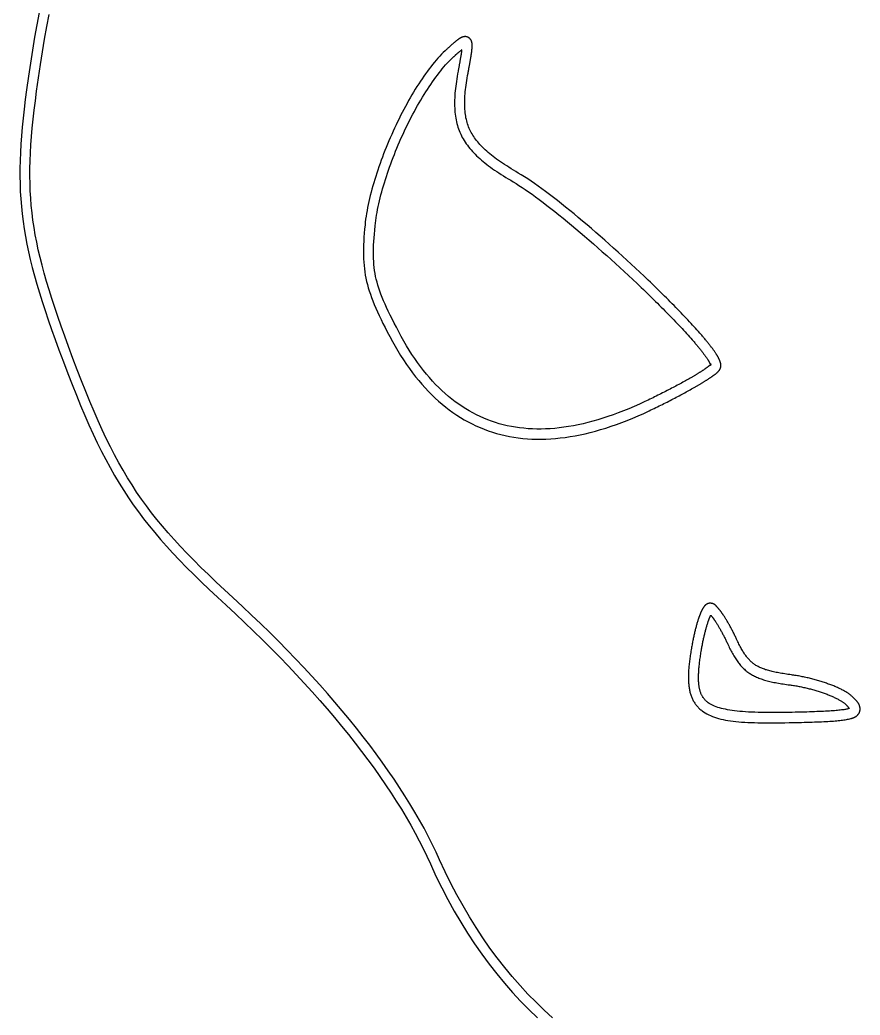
# Model space of a CAD drawing. Extents: x 0 to 745, y 0 to 539.
# Drawn here: x 196.7 to 262.9, y 387.1 to 465.6 of the extents above; entities that cross this region are included whole.
import ezdxf

# ---------------------------------------------------------------- set-up
doc = ezdxf.new("R2010")
doc.units = 0
doc.layers.get('0').update_dxf_attribs({"linetype": 'CONTINUOUS'})

msp = doc.modelspace()

# ---------------------------------------------------------------- linework, layer by layer
at = {"color": 7}
for p, q in [((231.628, 464.237), (231.628, 464.237)), ((231.486, 463.213), (231.486, 463.212)), ((251.083, 419.583), (251.083, 419.583)), ((251.128, 418.634), (251.128, 418.634))]:
    msp.add_line(p, q, dxfattribs=at)
for points in [[(198.181, 466.154), (197.994, 465.186), (197.815, 464.2), (197.644, 463.194), (197.481, 462.171), (197.326, 461.129), (197.18, 460.069)], [(197.973, 459.964), (198.119, 461.016), (198.273, 462.05), (198.435, 463.065), (198.605, 464.061), (198.784, 465.039), (198.97, 465.998)], [(231.233, 464.042), (231.209, 464.025), (231.185, 464.008), (231.16, 463.99), (231.135, 463.971), (231.11, 463.952), (231.085, 463.932), (231.059, 463.912), (231.033, 463.892), (231.007, 463.87), (230.98, 463.849), (230.953, 463.826), (230.926, 463.803), (230.898, 463.78), (230.87, 463.756), (230.841, 463.732), (230.812, 463.707), (230.783, 463.681), (230.753, 463.655), (230.723, 463.628), (230.692, 463.601), (230.661, 463.574), (230.629, 463.545), (230.597, 463.517), (230.564, 463.487), (230.531, 463.457), (230.497, 463.427), (230.463, 463.396), (230.428, 463.365), (230.393, 463.333), (230.357, 463.3), (230.32, 463.267)], [(231.628, 464.237), (231.612, 464.234), (231.597, 464.23), (231.582, 464.226), (231.567, 464.221), (231.553, 464.217), (231.538, 464.212), (231.525, 464.207), (231.511, 464.202), (231.497, 464.197), (231.484, 464.191), (231.471, 464.186), (231.458, 464.18), (231.446, 464.174), (231.433, 464.168), (231.421, 464.162), (231.409, 464.155), (231.397, 464.148), (231.385, 464.142), (231.373, 464.135), (231.361, 464.128), (231.35, 464.121), (231.338, 464.113), (231.326, 464.106), (231.315, 464.098), (231.303, 464.091), (231.291, 464.083), (231.28, 464.075), (231.268, 464.067), (231.256, 464.059), (231.245, 464.05), (231.233, 464.042)], [(231.927, 464.227), (231.916, 464.23), (231.905, 464.233), (231.894, 464.236), (231.884, 464.239), (231.873, 464.241), (231.863, 464.243), (231.852, 464.245), (231.842, 464.247), (231.831, 464.248), (231.821, 464.25), (231.811, 464.251), (231.801, 464.251), (231.791, 464.252), (231.781, 464.252), (231.771, 464.253), (231.761, 464.253), (231.752, 464.253), (231.742, 464.252), (231.733, 464.252), (231.723, 464.252), (231.714, 464.251), (231.705, 464.25), (231.696, 464.249), (231.687, 464.248), (231.678, 464.247), (231.67, 464.245), (231.661, 464.244), (231.653, 464.243), (231.644, 464.241), (231.636, 464.239), (231.628, 464.237)], [(232.195, 464.02), (232.19, 464.029), (232.184, 464.037), (232.178, 464.045), (232.171, 464.053), (232.165, 464.061), (232.158, 464.069), (232.151, 464.077), (232.143, 464.085), (232.136, 464.093), (232.128, 464.101), (232.12, 464.108), (232.112, 464.116), (232.103, 464.123), (232.095, 464.131), (232.086, 464.138), (232.077, 464.145), (232.068, 464.152), (232.059, 464.158), (232.049, 464.165), (232.04, 464.171), (232.03, 464.178), (232.02, 464.184), (232.01, 464.189), (232, 464.195), (231.99, 464.2), (231.98, 464.205), (231.969, 464.21), (231.959, 464.215), (231.948, 464.219), (231.937, 464.223), (231.927, 464.227)], [(232.312, 463.559), (232.312, 463.574), (232.312, 463.588), (232.312, 463.603), (232.311, 463.617), (232.311, 463.632), (232.31, 463.646), (232.31, 463.66), (232.309, 463.675), (232.308, 463.689), (232.306, 463.704), (232.305, 463.718), (232.303, 463.732), (232.301, 463.747), (232.299, 463.761), (232.297, 463.776), (232.294, 463.79), (232.29, 463.805), (232.287, 463.82), (232.283, 463.834), (232.278, 463.849), (232.273, 463.864), (232.268, 463.879), (232.262, 463.894), (232.256, 463.91), (232.249, 463.925), (232.242, 463.94), (232.234, 463.956), (232.225, 463.972), (232.216, 463.988), (232.206, 464.004), (232.195, 464.02)], [(230.32, 463.267), (230.18, 463.137), (230.04, 463.001), (229.9, 462.859), (229.759, 462.71), (229.619, 462.556), (229.479, 462.397), (229.339, 462.232), (229.199, 462.061), (229.06, 461.885), (228.921, 461.705), (228.783, 461.519), (228.645, 461.329), (228.507, 461.134), (228.37, 460.935), (228.234, 460.732), (228.099, 460.525), (227.964, 460.314), (227.83, 460.099), (227.698, 459.881), (227.566, 459.659), (227.435, 459.434), (227.305, 459.206), (227.177, 458.975), (227.05, 458.741), (226.924, 458.504), (226.799, 458.266), (226.676, 458.025), (226.554, 457.781), (226.434, 457.536), (226.315, 457.289), (226.198, 457.041)], [(230.858, 462.675), (230.885, 462.7), (230.911, 462.724), (230.937, 462.747), (230.963, 462.769), (230.987, 462.791), (231.011, 462.813), (231.035, 462.833), (231.058, 462.854), (231.08, 462.873), (231.102, 462.892), (231.124, 462.911), (231.145, 462.929), (231.165, 462.947), (231.186, 462.964), (231.205, 462.981), (231.225, 462.997), (231.244, 463.013), (231.262, 463.029), (231.281, 463.045), (231.299, 463.06), (231.317, 463.075), (231.334, 463.089), (231.352, 463.104), (231.369, 463.118), (231.386, 463.132), (231.403, 463.145), (231.42, 463.159), (231.436, 463.173), (231.453, 463.186), (231.469, 463.199), (231.486, 463.213)], [(231.481, 463.142), (231.476, 463.107), (231.471, 463.07), (231.466, 463.032), (231.461, 462.993), (231.455, 462.953), (231.448, 462.912), (231.442, 462.87), (231.435, 462.827), (231.428, 462.783), (231.42, 462.737), (231.413, 462.691), (231.405, 462.643), (231.397, 462.595), (231.388, 462.545), (231.379, 462.494), (231.37, 462.442), (231.361, 462.39), (231.351, 462.335), (231.341, 462.28), (231.331, 462.224), (231.321, 462.167), (231.31, 462.108), (231.299, 462.049), (231.288, 461.988), (231.276, 461.926), (231.265, 461.864), (231.253, 461.8), (231.241, 461.735), (231.228, 461.668), (231.216, 461.601), (231.203, 461.533)], [(231.486, 463.212), (231.486, 463.21), (231.485, 463.207), (231.485, 463.205), (231.485, 463.202), (231.485, 463.2), (231.485, 463.198), (231.484, 463.195), (231.484, 463.193), (231.484, 463.191), (231.484, 463.189), (231.484, 463.187), (231.484, 463.185), (231.484, 463.183), (231.484, 463.181), (231.484, 463.179), (231.484, 463.177), (231.484, 463.175), (231.484, 463.173), (231.484, 463.171), (231.484, 463.169), (231.483, 463.167), (231.483, 463.165), (231.483, 463.163), (231.483, 463.161), (231.483, 463.158), (231.483, 463.156), (231.482, 463.153), (231.482, 463.151), (231.482, 463.148), (231.481, 463.145), (231.481, 463.142)], [(231.989, 461.384), (232.002, 461.453), (232.014, 461.52), (232.027, 461.587), (232.039, 461.652), (232.051, 461.716), (232.063, 461.779), (232.074, 461.841), (232.086, 461.902), (232.097, 461.962), (232.108, 462.021), (232.118, 462.079), (232.128, 462.136), (232.139, 462.192), (232.148, 462.247), (232.158, 462.301), (232.167, 462.355), (232.176, 462.407), (232.185, 462.458), (232.194, 462.508), (232.202, 462.557), (232.21, 462.606), (232.218, 462.653), (232.225, 462.699), (232.233, 462.745), (232.239, 462.79), (232.246, 462.833), (232.252, 462.876), (232.259, 462.918), (232.264, 462.959), (232.27, 463), (232.275, 463.039)], [(232.275, 463.039), (232.277, 463.058), (232.28, 463.078), (232.282, 463.097), (232.284, 463.115), (232.287, 463.134), (232.289, 463.152), (232.291, 463.171), (232.293, 463.189), (232.294, 463.206), (232.296, 463.224), (232.298, 463.242), (232.299, 463.259), (232.301, 463.276), (232.302, 463.293), (232.304, 463.31), (232.305, 463.327), (232.306, 463.343), (232.307, 463.359), (232.308, 463.376), (232.309, 463.392), (232.31, 463.408), (232.311, 463.423), (232.311, 463.439), (232.312, 463.454), (232.312, 463.47), (232.312, 463.485), (232.313, 463.5), (232.313, 463.515), (232.313, 463.53), (232.313, 463.545), (232.312, 463.559)], [(226.923, 456.703), (227.038, 456.946), (227.154, 457.187), (227.271, 457.426), (227.39, 457.663), (227.511, 457.899), (227.633, 458.132), (227.757, 458.362), (227.882, 458.59), (228.007, 458.814), (228.134, 459.036), (228.262, 459.255), (228.39, 459.47), (228.52, 459.682), (228.649, 459.89), (228.78, 460.093), (228.911, 460.293), (229.042, 460.489), (229.173, 460.68), (229.305, 460.866), (229.436, 461.048), (229.568, 461.224), (229.699, 461.396), (229.83, 461.562), (229.961, 461.722), (230.091, 461.877), (230.221, 462.026), (230.35, 462.169), (230.478, 462.305), (230.606, 462.435), (230.732, 462.558), (230.858, 462.675)], [(231.203, 461.533), (231.165, 461.326), (231.13, 461.123), (231.097, 460.923), (231.067, 460.727), (231.04, 460.534), (231.015, 460.344), (230.993, 460.158), (230.974, 459.974), (230.959, 459.794), (230.946, 459.616), (230.936, 459.441), (230.929, 459.27), (230.925, 459.1), (230.925, 458.934), (230.928, 458.77), (230.934, 458.609), (230.944, 458.45), (230.957, 458.293), (230.974, 458.139), (230.994, 457.987), (231.018, 457.837), (231.046, 457.69), (231.077, 457.544), (231.112, 457.4), (231.151, 457.259), (231.194, 457.119), (231.241, 456.98), (231.292, 456.844), (231.347, 456.709), (231.407, 456.576), (231.47, 456.444)], [(232.186, 456.802), (232.133, 456.912), (232.083, 457.024), (232.037, 457.137), (231.994, 457.252), (231.954, 457.37), (231.917, 457.489), (231.884, 457.61), (231.854, 457.733), (231.827, 457.858), (231.803, 457.986), (231.783, 458.116), (231.765, 458.249), (231.751, 458.385), (231.74, 458.523), (231.731, 458.664), (231.726, 458.808), (231.724, 458.955), (231.724, 459.105), (231.728, 459.258), (231.734, 459.414), (231.744, 459.574), (231.756, 459.738), (231.771, 459.905), (231.789, 460.076), (231.809, 460.251), (231.832, 460.429), (231.858, 460.612), (231.887, 460.799), (231.918, 460.99), (231.952, 461.185), (231.989, 461.384)], [(197.18, 460.069), (197.08, 459.296), (196.99, 458.548), (196.911, 457.824), (196.841, 457.121), (196.783, 456.438), (196.735, 455.772), (196.698, 455.122), (196.673, 454.487), (196.659, 453.863), (196.657, 453.25), (196.667, 452.646), (196.689, 452.049), (196.724, 451.456), (196.771, 450.867), (196.832, 450.279), (196.905, 449.69), (196.992, 449.099), (197.092, 448.504), (197.206, 447.903), (197.334, 447.294), (197.477, 446.676), (197.634, 446.046), (197.805, 445.403), (197.992, 444.744), (198.194, 444.069), (198.411, 443.375), (198.644, 442.66), (198.892, 441.923), (199.157, 441.162), (199.438, 440.375), (199.736, 439.559)], [(200.486, 439.836), (200.19, 440.646), (199.911, 441.427), (199.648, 442.18), (199.401, 442.909), (199.17, 443.613), (198.955, 444.296), (198.756, 444.96), (198.571, 445.606), (198.402, 446.235), (198.247, 446.851), (198.106, 447.455), (197.98, 448.049), (197.868, 448.635), (197.77, 449.214), (197.685, 449.789), (197.614, 450.362), (197.555, 450.934), (197.51, 451.508), (197.477, 452.085), (197.456, 452.667), (197.447, 453.256), (197.451, 453.855), (197.466, 454.464), (197.492, 455.086), (197.529, 455.723), (197.577, 456.377), (197.636, 457.05), (197.705, 457.743), (197.785, 458.458), (197.874, 459.198), (197.973, 459.964)], [(226.198, 457.041), (226.083, 456.791), (225.97, 456.539), (225.859, 456.287), (225.749, 456.034), (225.642, 455.78), (225.537, 455.525), (225.435, 455.27), (225.334, 455.014), (225.237, 454.759), (225.141, 454.503), (225.049, 454.248), (224.959, 453.993), (224.871, 453.738), (224.787, 453.485), (224.706, 453.232), (224.627, 452.98), (224.552, 452.729), (224.479, 452.479), (224.411, 452.231), (224.345, 451.984), (224.283, 451.739), (224.224, 451.496), (224.169, 451.255), (224.117, 451.017), (224.07, 450.78), (224.026, 450.547), (223.985, 450.316), (223.949, 450.088), (223.917, 449.862), (223.889, 449.64), (223.866, 449.422)], [(224.662, 449.342), (224.685, 449.547), (224.711, 449.755), (224.741, 449.967), (224.776, 450.183), (224.814, 450.402), (224.856, 450.624), (224.902, 450.85), (224.952, 451.078), (225.005, 451.309), (225.061, 451.543), (225.121, 451.778), (225.185, 452.016), (225.251, 452.256), (225.321, 452.498), (225.394, 452.741), (225.47, 452.986), (225.549, 453.232), (225.631, 453.479), (225.716, 453.727), (225.803, 453.976), (225.893, 454.225), (225.986, 454.474), (226.081, 454.724), (226.179, 454.973), (226.279, 455.222), (226.381, 455.471), (226.485, 455.72), (226.592, 455.967), (226.7, 456.214), (226.811, 456.459), (226.923, 456.703)], [(235.953, 453.498), (235.758, 453.613), (235.569, 453.727), (235.386, 453.84), (235.207, 453.951), (235.034, 454.061), (234.866, 454.17), (234.703, 454.279), (234.545, 454.386), (234.392, 454.493), (234.244, 454.599), (234.101, 454.705), (233.963, 454.809), (233.83, 454.914), (233.701, 455.018), (233.577, 455.122), (233.458, 455.225), (233.344, 455.329), (233.233, 455.432), (233.128, 455.535), (233.026, 455.639), (232.929, 455.742), (232.837, 455.846), (232.748, 455.95), (232.664, 456.054), (232.584, 456.159), (232.508, 456.264), (232.435, 456.37), (232.367, 456.477), (232.303, 456.584), (232.243, 456.692), (232.186, 456.802)], [(231.47, 456.444), (231.538, 456.313), (231.609, 456.185), (231.685, 456.058), (231.765, 455.933), (231.848, 455.809), (231.936, 455.687), (232.028, 455.566), (232.124, 455.446), (232.225, 455.327), (232.329, 455.21), (232.438, 455.093), (232.551, 454.977), (232.668, 454.862), (232.79, 454.748), (232.916, 454.634), (233.047, 454.52), (233.181, 454.407), (233.321, 454.294), (233.464, 454.182), (233.613, 454.069), (233.765, 453.956), (233.923, 453.844), (234.085, 453.731), (234.251, 453.618), (234.422, 453.504), (234.598, 453.39), (234.779, 453.276), (234.964, 453.16), (235.154, 453.044), (235.349, 452.927), (235.548, 452.809)], [(245.87, 445.361), (245.534, 445.678), (245.195, 445.996), (244.852, 446.315), (244.508, 446.633), (244.161, 446.951), (243.812, 447.267), (243.462, 447.582), (243.112, 447.895), (242.762, 448.206), (242.411, 448.513), (242.062, 448.818), (241.714, 449.118), (241.367, 449.414), (241.023, 449.706), (240.681, 449.992), (240.343, 450.273), (240.008, 450.547), (239.677, 450.815), (239.35, 451.077), (239.029, 451.33), (238.713, 451.576), (238.402, 451.813), (238.099, 452.042), (237.802, 452.261), (237.512, 452.471), (237.23, 452.67), (236.956, 452.859), (236.691, 453.036), (236.435, 453.203), (236.189, 453.357), (235.953, 453.498)], [(235.548, 452.809), (235.77, 452.676), (236.002, 452.53), (236.246, 452.372), (236.499, 452.201), (236.763, 452.019), (237.035, 451.825), (237.317, 451.621), (237.606, 451.407), (237.903, 451.183), (238.207, 450.95), (238.518, 450.708), (238.835, 450.458), (239.157, 450.2), (239.485, 449.935), (239.817, 449.663), (240.153, 449.385), (240.492, 449.101), (240.835, 448.812), (241.179, 448.517), (241.526, 448.219), (241.874, 447.916), (242.224, 447.61), (242.573, 447.301), (242.922, 446.99), (243.271, 446.676), (243.619, 446.361), (243.964, 446.046), (244.308, 445.729), (244.649, 445.413), (244.986, 445.096), (245.32, 444.781)], [(223.866, 449.422), (223.833, 449.082), (223.805, 448.754), (223.782, 448.438), (223.764, 448.132), (223.751, 447.836), (223.743, 447.549), (223.74, 447.269), (223.743, 446.996), (223.752, 446.73), (223.766, 446.468), (223.787, 446.211), (223.815, 445.957), (223.849, 445.706), (223.89, 445.457), (223.938, 445.208), (223.993, 444.959), (224.055, 444.709), (224.125, 444.458), (224.202, 444.203), (224.288, 443.945), (224.382, 443.683), (224.484, 443.415), (224.595, 443.141), (224.714, 442.86), (224.842, 442.57), (224.98, 442.272), (225.127, 441.964), (225.283, 441.646), (225.449, 441.316), (225.625, 440.973), (225.811, 440.617)], [(226.519, 440.989), (226.335, 441.34), (226.161, 441.676), (225.998, 441.998), (225.845, 442.307), (225.701, 442.603), (225.567, 442.889), (225.443, 443.164), (225.327, 443.431), (225.22, 443.689), (225.122, 443.94), (225.032, 444.185), (224.951, 444.425), (224.877, 444.66), (224.811, 444.893), (224.753, 445.123), (224.702, 445.353), (224.658, 445.582), (224.621, 445.812), (224.59, 446.045), (224.566, 446.28), (224.549, 446.518), (224.537, 446.762), (224.531, 447.012), (224.53, 447.269), (224.535, 447.533), (224.545, 447.807), (224.559, 448.09), (224.579, 448.384), (224.602, 448.69), (224.63, 449.009), (224.662, 449.342)], [(250.256, 440.886), (250.148, 441.008), (250.038, 441.133), (249.925, 441.259), (249.808, 441.387), (249.69, 441.517), (249.568, 441.649), (249.445, 441.782), (249.318, 441.918), (249.19, 442.055), (249.059, 442.193), (248.925, 442.333), (248.79, 442.474), (248.652, 442.617), (248.512, 442.761), (248.37, 442.906), (248.226, 443.053), (248.081, 443.201), (247.933, 443.35), (247.783, 443.5), (247.632, 443.651), (247.479, 443.802), (247.325, 443.955), (247.169, 444.109), (247.011, 444.263), (246.852, 444.418), (246.691, 444.574), (246.53, 444.73), (246.367, 444.887), (246.202, 445.045), (246.037, 445.203), (245.87, 445.361)], [(245.32, 444.781), (245.486, 444.624), (245.65, 444.467), (245.813, 444.311), (245.975, 444.155), (246.135, 444), (246.295, 443.845), (246.452, 443.691), (246.609, 443.538), (246.764, 443.386), (246.917, 443.234), (247.068, 443.084), (247.218, 442.934), (247.366, 442.786), (247.513, 442.638), (247.657, 442.492), (247.799, 442.347), (247.94, 442.203), (248.078, 442.06), (248.214, 441.919), (248.348, 441.78), (248.479, 441.642), (248.608, 441.505), (248.735, 441.371), (248.859, 441.238), (248.981, 441.106), (249.1, 440.977), (249.217, 440.849), (249.33, 440.724), (249.441, 440.6), (249.549, 440.479), (249.655, 440.359)], [(234.455, 433.742), (234.146, 433.835), (233.84, 433.938), (233.538, 434.049), (233.24, 434.17), (232.945, 434.3), (232.654, 434.439), (232.366, 434.588), (232.082, 434.746), (231.801, 434.913), (231.524, 435.09), (231.25, 435.276), (230.98, 435.471), (230.713, 435.676), (230.45, 435.89), (230.19, 436.114), (229.934, 436.347), (229.682, 436.589), (229.433, 436.841), (229.187, 437.103), (228.946, 437.374), (228.707, 437.655), (228.472, 437.945), (228.241, 438.244), (228.013, 438.554), (227.789, 438.873), (227.569, 439.201), (227.352, 439.539), (227.138, 439.887), (226.928, 440.245), (226.722, 440.612), (226.519, 440.989)], [(225.811, 440.617), (226.021, 440.227), (226.235, 439.847), (226.453, 439.476), (226.676, 439.114), (226.903, 438.762), (227.134, 438.419), (227.369, 438.085), (227.608, 437.761), (227.851, 437.447), (228.099, 437.142), (228.35, 436.846), (228.606, 436.56), (228.866, 436.284), (229.13, 436.017), (229.398, 435.76), (229.67, 435.513), (229.947, 435.275), (230.227, 435.047), (230.511, 434.829), (230.799, 434.62), (231.092, 434.421), (231.388, 434.232), (231.689, 434.053), (231.993, 433.883), (232.302, 433.724), (232.614, 433.574), (232.931, 433.434), (233.251, 433.304), (233.575, 433.184), (233.904, 433.074), (234.236, 432.973)], [(249.655, 440.359), (249.706, 440.301), (249.757, 440.242), (249.807, 440.184), (249.856, 440.127), (249.904, 440.071), (249.952, 440.014), (249.999, 439.959), (250.045, 439.904), (250.09, 439.85), (250.134, 439.796), (250.177, 439.743), (250.22, 439.691), (250.262, 439.64), (250.303, 439.589), (250.343, 439.538), (250.382, 439.489), (250.42, 439.44), (250.458, 439.392), (250.494, 439.345), (250.529, 439.298), (250.564, 439.252), (250.598, 439.207), (250.63, 439.163), (250.662, 439.12), (250.693, 439.077), (250.722, 439.035), (250.751, 438.994), (250.779, 438.954), (250.806, 438.915), (250.831, 438.877), (250.856, 438.839)], [(251.527, 439.277), (251.498, 439.32), (251.469, 439.363), (251.439, 439.407), (251.408, 439.452), (251.376, 439.498), (251.343, 439.544), (251.31, 439.59), (251.275, 439.638), (251.24, 439.686), (251.204, 439.734), (251.167, 439.783), (251.129, 439.833), (251.09, 439.883), (251.05, 439.934), (251.01, 439.986), (250.969, 440.038), (250.927, 440.09), (250.884, 440.143), (250.84, 440.197), (250.796, 440.252), (250.751, 440.306), (250.705, 440.362), (250.658, 440.418), (250.61, 440.475), (250.562, 440.532), (250.513, 440.589), (250.463, 440.648), (250.412, 440.706), (250.361, 440.766), (250.309, 440.826), (250.256, 440.886)], [(199.736, 439.559), (200.09, 438.607), (200.437, 437.694), (200.777, 436.818), (201.113, 435.977), (201.445, 435.168), (201.774, 434.391), (202.103, 433.643), (202.431, 432.923), (202.761, 432.228), (203.093, 431.556), (203.429, 430.905), (203.77, 430.274), (204.118, 429.661), (204.473, 429.064), (204.838, 428.48), (205.212, 427.908), (205.598, 427.346), (205.997, 426.792), (206.409, 426.244), (206.837, 425.7), (207.282, 425.158), (207.744, 424.617), (208.225, 424.074), (208.726, 423.527), (209.249, 422.975), (209.795, 422.415), (210.365, 421.846), (210.96, 421.266), (211.582, 420.672), (212.232, 420.063), (212.911, 419.438)], [(213.451, 420.028), (212.777, 420.65), (212.132, 421.253), (211.516, 421.84), (210.927, 422.413), (210.363, 422.974), (209.824, 423.524), (209.309, 424.067), (208.815, 424.603), (208.342, 425.135), (207.888, 425.664), (207.452, 426.194), (207.033, 426.725), (206.629, 427.26), (206.239, 427.801), (205.862, 428.35), (205.497, 428.909), (205.141, 429.479), (204.794, 430.064), (204.455, 430.664), (204.121, 431.282), (203.793, 431.92), (203.468, 432.58), (203.145, 433.264), (202.824, 433.974), (202.501, 434.711), (202.178, 435.479), (201.851, 436.278), (201.519, 437.112), (201.182, 437.981), (200.838, 438.889), (200.486, 439.836)], [(250.856, 438.839), (250.868, 438.821), (250.88, 438.802), (250.891, 438.785), (250.902, 438.767), (250.913, 438.749), (250.924, 438.732), (250.934, 438.715), (250.944, 438.698), (250.954, 438.682), (250.964, 438.666), (250.973, 438.65), (250.982, 438.634), (250.991, 438.619), (250.999, 438.604), (251.007, 438.589), (251.015, 438.574), (251.023, 438.56), (251.03, 438.546), (251.037, 438.533), (251.044, 438.52), (251.05, 438.507), (251.057, 438.494), (251.062, 438.482), (251.068, 438.47), (251.073, 438.459), (251.078, 438.448), (251.083, 438.437), (251.087, 438.427), (251.091, 438.417), (251.095, 438.408), (251.098, 438.398)], [(251.848, 438.675), (251.842, 438.693), (251.834, 438.712), (251.827, 438.73), (251.82, 438.748), (251.812, 438.767), (251.804, 438.785), (251.795, 438.804), (251.787, 438.822), (251.778, 438.841), (251.769, 438.86), (251.76, 438.878), (251.75, 438.897), (251.741, 438.916), (251.731, 438.935), (251.721, 438.954), (251.71, 438.974), (251.699, 438.993), (251.689, 439.012), (251.678, 439.032), (251.666, 439.051), (251.655, 439.071), (251.643, 439.091), (251.631, 439.111), (251.619, 439.131), (251.606, 439.152), (251.593, 439.172), (251.58, 439.193), (251.567, 439.213), (251.554, 439.234), (251.54, 439.255), (251.527, 439.277)], [(251.833, 438.016), (251.847, 438.04), (251.86, 438.063), (251.871, 438.087), (251.881, 438.11), (251.891, 438.134), (251.898, 438.157), (251.905, 438.18), (251.911, 438.202), (251.916, 438.225), (251.919, 438.247), (251.922, 438.27), (251.924, 438.292), (251.925, 438.313), (251.925, 438.335), (251.925, 438.357), (251.923, 438.378), (251.921, 438.399), (251.919, 438.42), (251.916, 438.441), (251.912, 438.462), (251.908, 438.482), (251.903, 438.502), (251.898, 438.522), (251.893, 438.542), (251.887, 438.562), (251.881, 438.581), (251.875, 438.6), (251.868, 438.619), (251.862, 438.638), (251.855, 438.657), (251.848, 438.675)], [(250.69, 438.067), (250.662, 438.048), (250.632, 438.028), (250.602, 438.007), (250.572, 437.987), (250.54, 437.966), (250.508, 437.945), (250.475, 437.923), (250.442, 437.901), (250.408, 437.879), (250.373, 437.857), (250.338, 437.835), (250.302, 437.812), (250.265, 437.789), (250.228, 437.765), (250.19, 437.742), (250.152, 437.718), (250.113, 437.694), (250.073, 437.67), (250.033, 437.645), (249.992, 437.621), (249.951, 437.596), (249.909, 437.571), (249.867, 437.545), (249.824, 437.52), (249.78, 437.494), (249.736, 437.468), (249.692, 437.442), (249.647, 437.416), (249.602, 437.389), (249.556, 437.363), (249.509, 437.336)], [(251.151, 438.436), (251.153, 438.439), (251.154, 438.441), (251.153, 438.441), (251.15, 438.44), (251.147, 438.437), (251.142, 438.434), (251.136, 438.428), (251.129, 438.422), (251.121, 438.415), (251.112, 438.406), (251.101, 438.397), (251.089, 438.386), (251.077, 438.375), (251.063, 438.363), (251.048, 438.349), (251.032, 438.335), (251.015, 438.321), (250.998, 438.305), (250.979, 438.289), (250.959, 438.273), (250.939, 438.256), (250.917, 438.238), (250.895, 438.22), (250.872, 438.202), (250.848, 438.183), (250.824, 438.164), (250.799, 438.145), (250.773, 438.126), (250.746, 438.106), (250.719, 438.087), (250.69, 438.067)], [(251.098, 438.398), (251.101, 438.39), (251.104, 438.382), (251.106, 438.375), (251.108, 438.368), (251.109, 438.362), (251.11, 438.357), (251.11, 438.352), (251.111, 438.348), (251.111, 438.345), (251.111, 438.342), (251.111, 438.34), (251.111, 438.339), (251.111, 438.338), (251.111, 438.338), (251.111, 438.339), (251.111, 438.34), (251.111, 438.342), (251.111, 438.344), (251.112, 438.348), (251.113, 438.351), (251.114, 438.356), (251.115, 438.361), (251.117, 438.367), (251.119, 438.373), (251.122, 438.38), (251.126, 438.388), (251.129, 438.396), (251.134, 438.405), (251.139, 438.415), (251.145, 438.425), (251.151, 438.436)], [(251.144, 437.408), (251.174, 437.429), (251.205, 437.45), (251.234, 437.47), (251.263, 437.489), (251.291, 437.509), (251.318, 437.528), (251.345, 437.546), (251.371, 437.565), (251.397, 437.583), (251.422, 437.601), (251.446, 437.619), (251.47, 437.636), (251.493, 437.654), (251.516, 437.672), (251.538, 437.69), (251.56, 437.708), (251.581, 437.726), (251.602, 437.744), (251.622, 437.762), (251.642, 437.781), (251.661, 437.8), (251.68, 437.819), (251.699, 437.839), (251.717, 437.859), (251.735, 437.879), (251.752, 437.901), (251.769, 437.922), (251.785, 437.945), (251.801, 437.968), (251.817, 437.991), (251.833, 438.016)], [(249.509, 437.336), (249.415, 437.282), (249.319, 437.227), (249.221, 437.172), (249.121, 437.116), (249.02, 437.059), (248.916, 437.002), (248.812, 436.945), (248.705, 436.887), (248.597, 436.828), (248.488, 436.769), (248.377, 436.71), (248.265, 436.65), (248.151, 436.59), (248.036, 436.53), (247.92, 436.469), (247.803, 436.408), (247.684, 436.347), (247.565, 436.286), (247.444, 436.224), (247.323, 436.163), (247.2, 436.101), (247.076, 436.039), (246.952, 435.977), (246.827, 435.915), (246.701, 435.853), (246.575, 435.791), (246.447, 435.729), (246.319, 435.668), (246.191, 435.606), (246.062, 435.544), (245.933, 435.483)], [(249.909, 436.644), (249.957, 436.671), (250.004, 436.699), (250.051, 436.726), (250.097, 436.753), (250.143, 436.779), (250.188, 436.806), (250.232, 436.832), (250.277, 436.859), (250.32, 436.885), (250.364, 436.911), (250.406, 436.936), (250.448, 436.962), (250.49, 436.987), (250.531, 437.012), (250.571, 437.037), (250.611, 437.062), (250.651, 437.086), (250.69, 437.111), (250.728, 437.135), (250.766, 437.159), (250.803, 437.183), (250.84, 437.206), (250.876, 437.229), (250.911, 437.252), (250.946, 437.275), (250.981, 437.298), (251.015, 437.32), (251.048, 437.343), (251.08, 437.365), (251.112, 437.386), (251.144, 437.408)], [(246.275, 434.759), (246.406, 434.822), (246.537, 434.884), (246.667, 434.947), (246.797, 435.009), (246.925, 435.072), (247.054, 435.135), (247.181, 435.198), (247.308, 435.26), (247.434, 435.323), (247.559, 435.386), (247.684, 435.449), (247.807, 435.511), (247.929, 435.573), (248.051, 435.636), (248.171, 435.698), (248.29, 435.76), (248.408, 435.821), (248.524, 435.883), (248.64, 435.944), (248.754, 436.004), (248.867, 436.065), (248.978, 436.125), (249.088, 436.184), (249.196, 436.244), (249.303, 436.302), (249.408, 436.361), (249.512, 436.418), (249.614, 436.476), (249.714, 436.532), (249.813, 436.588), (249.909, 436.644)], [(245.933, 435.483), (245.505, 435.284), (245.081, 435.095), (244.661, 434.916), (244.244, 434.747), (243.832, 434.587), (243.423, 434.436), (243.018, 434.295), (242.617, 434.164), (242.22, 434.042), (241.827, 433.93), (241.437, 433.827), (241.052, 433.734), (240.67, 433.65), (240.292, 433.575), (239.918, 433.51), (239.547, 433.455), (239.181, 433.409), (238.818, 433.372), (238.46, 433.345), (238.105, 433.327), (237.754, 433.318), (237.407, 433.319), (237.063, 433.329), (236.724, 433.348), (236.388, 433.377), (236.056, 433.414), (235.728, 433.462), (235.404, 433.518), (235.084, 433.583), (234.767, 433.658), (234.455, 433.742)], [(234.236, 432.973), (234.572, 432.883), (234.912, 432.803), (235.255, 432.733), (235.602, 432.672), (235.952, 432.622), (236.306, 432.581), (236.663, 432.551), (237.024, 432.53), (237.389, 432.519), (237.757, 432.519), (238.128, 432.527), (238.503, 432.546), (238.882, 432.575), (239.264, 432.613), (239.649, 432.662), (240.038, 432.72), (240.43, 432.788), (240.826, 432.865), (241.225, 432.953), (241.627, 433.05), (242.033, 433.157), (242.442, 433.274), (242.855, 433.4), (243.271, 433.536), (243.69, 433.682), (244.113, 433.837), (244.539, 434.003), (244.968, 434.177), (245.4, 434.362), (245.836, 434.556), (246.275, 434.759)], [(229.748, 399.363), (229.468, 399.975), (229.17, 400.594), (228.854, 401.218), (228.52, 401.848), (228.168, 402.482), (227.799, 403.122), (227.412, 403.766), (227.009, 404.415), (226.588, 405.068), (226.151, 405.725), (225.698, 406.386), (225.228, 407.05), (224.741, 407.717), (224.239, 408.388), (223.722, 409.061), (223.188, 409.737), (222.639, 410.415), (222.076, 411.095), (221.497, 411.778), (220.903, 412.462), (220.295, 413.147), (219.672, 413.834), (219.035, 414.521), (218.384, 415.209), (217.72, 415.898), (217.041, 416.587), (216.349, 417.276), (215.644, 417.965), (214.926, 418.653), (214.195, 419.341), (213.451, 420.028)], [(212.911, 419.438), (213.649, 418.756), (214.375, 418.073), (215.087, 417.389), (215.787, 416.705), (216.473, 416.022), (217.146, 415.338), (217.805, 414.655), (218.45, 413.972), (219.081, 413.29), (219.698, 412.61), (220.3, 411.93), (220.888, 411.253), (221.461, 410.577), (222.019, 409.904), (222.562, 409.233), (223.089, 408.565), (223.601, 407.9), (224.096, 407.237), (224.576, 406.579), (225.04, 405.924), (225.487, 405.273), (225.918, 404.626), (226.332, 403.984), (226.729, 403.346), (227.109, 402.714), (227.471, 402.087), (227.816, 401.465), (228.144, 400.849), (228.453, 400.239), (228.744, 399.635), (229.017, 399.038)], [(250.473, 419.131), (250.463, 419.112), (250.452, 419.092), (250.441, 419.072), (250.43, 419.051), (250.42, 419.03), (250.409, 419.009), (250.399, 418.988), (250.388, 418.966), (250.378, 418.944), (250.367, 418.921), (250.357, 418.898), (250.347, 418.875), (250.336, 418.852), (250.326, 418.828), (250.316, 418.804), (250.306, 418.78), (250.296, 418.755), (250.286, 418.73), (250.276, 418.704), (250.266, 418.678), (250.256, 418.652), (250.246, 418.626), (250.236, 418.599), (250.226, 418.572), (250.216, 418.545), (250.206, 418.517), (250.196, 418.489), (250.186, 418.461), (250.176, 418.432), (250.166, 418.403), (250.156, 418.373)], [(250.669, 419.402), (250.661, 419.394), (250.653, 419.385), (250.646, 419.377), (250.638, 419.369), (250.631, 419.361), (250.624, 419.353), (250.617, 419.345), (250.61, 419.336), (250.603, 419.328), (250.596, 419.32), (250.59, 419.311), (250.583, 419.303), (250.577, 419.294), (250.571, 419.286), (250.564, 419.277), (250.558, 419.268), (250.552, 419.26), (250.546, 419.251), (250.54, 419.242), (250.535, 419.233), (250.529, 419.224), (250.523, 419.215), (250.517, 419.206), (250.512, 419.197), (250.506, 419.188), (250.501, 419.179), (250.495, 419.169), (250.49, 419.16), (250.484, 419.15), (250.479, 419.141), (250.473, 419.131)], [(251.083, 419.583), (251.063, 419.583), (251.044, 419.583), (251.026, 419.582), (251.008, 419.58), (250.99, 419.578), (250.973, 419.575), (250.956, 419.572), (250.94, 419.568), (250.924, 419.564), (250.908, 419.559), (250.893, 419.554), (250.879, 419.548), (250.864, 419.542), (250.851, 419.536), (250.837, 419.529), (250.824, 419.522), (250.811, 419.515), (250.799, 419.508), (250.787, 419.5), (250.775, 419.492), (250.764, 419.484), (250.753, 419.476), (250.742, 419.468), (250.732, 419.46), (250.722, 419.451), (250.712, 419.443), (250.703, 419.435), (250.694, 419.426), (250.685, 419.418), (250.677, 419.41), (250.669, 419.402)], [(251.662, 419.245), (251.648, 419.261), (251.634, 419.276), (251.621, 419.292), (251.607, 419.307), (251.593, 419.322), (251.58, 419.338), (251.566, 419.353), (251.553, 419.367), (251.539, 419.382), (251.525, 419.396), (251.511, 419.411), (251.496, 419.424), (251.482, 419.438), (251.466, 419.451), (251.45, 419.464), (251.434, 419.476), (251.417, 419.488), (251.399, 419.499), (251.381, 419.509), (251.362, 419.519), (251.342, 419.529), (251.321, 419.538), (251.299, 419.546), (251.276, 419.553), (251.252, 419.56), (251.227, 419.566), (251.201, 419.571), (251.173, 419.575), (251.145, 419.579), (251.114, 419.581), (251.083, 419.583)], [(252.13, 418.633), (252.114, 418.657), (252.098, 418.68), (252.082, 418.703), (252.066, 418.726), (252.051, 418.749), (252.035, 418.772), (252.02, 418.794), (252.004, 418.816), (251.989, 418.838), (251.974, 418.859), (251.958, 418.88), (251.943, 418.901), (251.928, 418.922), (251.913, 418.942), (251.898, 418.962), (251.883, 418.982), (251.868, 419.001), (251.853, 419.021), (251.838, 419.04), (251.823, 419.058), (251.808, 419.077), (251.793, 419.095), (251.779, 419.113), (251.764, 419.13), (251.749, 419.148), (251.735, 419.165), (251.72, 419.181), (251.706, 419.198), (251.691, 419.214), (251.677, 419.23), (251.662, 419.245)], [(250.156, 418.373), (250.136, 418.314), (250.117, 418.253), (250.097, 418.19), (250.078, 418.127), (250.058, 418.062), (250.039, 417.996), (250.019, 417.929), (250, 417.861), (249.981, 417.792), (249.962, 417.722), (249.943, 417.65), (249.924, 417.578), (249.906, 417.504), (249.887, 417.43), (249.869, 417.355), (249.85, 417.278), (249.832, 417.201), (249.815, 417.123), (249.797, 417.044), (249.779, 416.964), (249.762, 416.884), (249.745, 416.802), (249.728, 416.72), (249.711, 416.637), (249.695, 416.554), (249.679, 416.47), (249.663, 416.385), (249.647, 416.299), (249.632, 416.213), (249.616, 416.126), (249.602, 416.039)], [(250.916, 418.12), (250.923, 418.142), (250.93, 418.164), (250.938, 418.185), (250.945, 418.206), (250.952, 418.226), (250.96, 418.246), (250.967, 418.265), (250.974, 418.284), (250.981, 418.303), (250.988, 418.321), (250.995, 418.339), (251.002, 418.357), (251.009, 418.374), (251.016, 418.391), (251.023, 418.407), (251.03, 418.423), (251.037, 418.439), (251.044, 418.455), (251.051, 418.47), (251.057, 418.485), (251.064, 418.5), (251.071, 418.514), (251.077, 418.529), (251.084, 418.542), (251.09, 418.556), (251.097, 418.57), (251.103, 418.583), (251.109, 418.596), (251.116, 418.609), (251.122, 418.622), (251.128, 418.634)], [(251.128, 418.634), (251.137, 418.624), (251.147, 418.613), (251.156, 418.602), (251.166, 418.591), (251.175, 418.579), (251.185, 418.567), (251.195, 418.556), (251.205, 418.543), (251.215, 418.531), (251.225, 418.518), (251.235, 418.506), (251.246, 418.493), (251.256, 418.479), (251.267, 418.466), (251.278, 418.452), (251.288, 418.438), (251.299, 418.423), (251.31, 418.409), (251.322, 418.394), (251.333, 418.378), (251.344, 418.363), (251.356, 418.347), (251.367, 418.331), (251.379, 418.314), (251.391, 418.298), (251.403, 418.281), (251.415, 418.263), (251.427, 418.246), (251.439, 418.228), (251.452, 418.209), (251.464, 418.191)], [(251.464, 418.191), (251.493, 418.147), (251.522, 418.102), (251.552, 418.055), (251.582, 418.008), (251.612, 417.96), (251.643, 417.91), (251.673, 417.86), (251.704, 417.809), (251.735, 417.756), (251.767, 417.703), (251.798, 417.649), (251.83, 417.594), (251.862, 417.538), (251.894, 417.481), (251.926, 417.423), (251.958, 417.365), (251.99, 417.306), (252.022, 417.246), (252.054, 417.186), (252.087, 417.125), (252.119, 417.063), (252.151, 417), (252.183, 416.937), (252.215, 416.873), (252.247, 416.809), (252.279, 416.745), (252.311, 416.679), (252.343, 416.614), (252.375, 416.547), (252.406, 416.481), (252.437, 416.414)], [(253.162, 416.752), (253.13, 416.822), (253.097, 416.891), (253.064, 416.961), (253.03, 417.029), (252.997, 417.098), (252.964, 417.165), (252.93, 417.232), (252.897, 417.299), (252.863, 417.365), (252.829, 417.431), (252.795, 417.496), (252.761, 417.56), (252.727, 417.623), (252.694, 417.686), (252.66, 417.748), (252.626, 417.81), (252.592, 417.871), (252.558, 417.931), (252.525, 417.99), (252.491, 418.048), (252.457, 418.106), (252.424, 418.163), (252.391, 418.219), (252.357, 418.274), (252.324, 418.328), (252.291, 418.381), (252.259, 418.433), (252.226, 418.485), (252.194, 418.535), (252.162, 418.584), (252.13, 418.633)], [(250.389, 415.906), (250.403, 415.99), (250.418, 416.074), (250.433, 416.156), (250.448, 416.239), (250.464, 416.32), (250.479, 416.401), (250.495, 416.482), (250.511, 416.561), (250.528, 416.64), (250.544, 416.718), (250.561, 416.795), (250.578, 416.872), (250.595, 416.947), (250.612, 417.022), (250.629, 417.096), (250.647, 417.168), (250.664, 417.24), (250.682, 417.311), (250.7, 417.38), (250.718, 417.449), (250.735, 417.516), (250.753, 417.582), (250.771, 417.647), (250.789, 417.711), (250.807, 417.773), (250.826, 417.835), (250.844, 417.895), (250.862, 417.953), (250.88, 418.01), (250.898, 418.066), (250.916, 418.12)], [(254.631, 414.727), (254.575, 414.764), (254.521, 414.803), (254.467, 414.844), (254.414, 414.885), (254.363, 414.928), (254.312, 414.973), (254.262, 415.019), (254.213, 415.067), (254.165, 415.117), (254.117, 415.168), (254.07, 415.221), (254.023, 415.276), (253.977, 415.333), (253.931, 415.392), (253.886, 415.453), (253.841, 415.516), (253.796, 415.581), (253.751, 415.649), (253.707, 415.718), (253.663, 415.79), (253.618, 415.864), (253.574, 415.941), (253.529, 416.021), (253.485, 416.102), (253.44, 416.187), (253.395, 416.274), (253.349, 416.364), (253.303, 416.456), (253.257, 416.552), (253.21, 416.65), (253.162, 416.752)], [(249.602, 416.039), (249.582, 415.922), (249.563, 415.807), (249.545, 415.694), (249.528, 415.581), (249.511, 415.47), (249.495, 415.361), (249.48, 415.253), (249.466, 415.146), (249.452, 415.041), (249.44, 414.937), (249.428, 414.834), (249.417, 414.733), (249.407, 414.633), (249.398, 414.534), (249.39, 414.437), (249.382, 414.341), (249.376, 414.246), (249.371, 414.152), (249.367, 414.06), (249.363, 413.968), (249.361, 413.878), (249.36, 413.789), (249.36, 413.701), (249.361, 413.614), (249.363, 413.529), (249.366, 413.444), (249.371, 413.361), (249.376, 413.278), (249.383, 413.197), (249.391, 413.117), (249.4, 413.038)], [(250.194, 413.137), (250.186, 413.203), (250.18, 413.27), (250.174, 413.339), (250.17, 413.409), (250.166, 413.481), (250.163, 413.554), (250.162, 413.629), (250.161, 413.705), (250.161, 413.783), (250.162, 413.863), (250.164, 413.944), (250.167, 414.027), (250.171, 414.111), (250.176, 414.197), (250.182, 414.285), (250.189, 414.374), (250.196, 414.465), (250.204, 414.557), (250.214, 414.651), (250.224, 414.747), (250.235, 414.844), (250.246, 414.943), (250.259, 415.043), (250.273, 415.145), (250.287, 415.249), (250.302, 415.355), (250.318, 415.462), (250.334, 415.57), (250.352, 415.681), (250.37, 415.793), (250.389, 415.906)], [(252.437, 416.414), (252.487, 416.308), (252.537, 416.204), (252.586, 416.102), (252.636, 416.002), (252.686, 415.905), (252.735, 415.81), (252.785, 415.716), (252.835, 415.625), (252.885, 415.536), (252.936, 415.449), (252.987, 415.364), (253.039, 415.281), (253.091, 415.2), (253.143, 415.121), (253.197, 415.044), (253.251, 414.969), (253.306, 414.896), (253.362, 414.825), (253.418, 414.755), (253.476, 414.688), (253.534, 414.622), (253.594, 414.558), (253.655, 414.495), (253.717, 414.435), (253.781, 414.376), (253.846, 414.319), (253.912, 414.263), (253.98, 414.209), (254.049, 414.157), (254.12, 414.107), (254.192, 414.058)], [(257.481, 413.939), (257.345, 413.958), (257.213, 413.976), (257.084, 413.995), (256.958, 414.014), (256.836, 414.034), (256.717, 414.053), (256.602, 414.073), (256.489, 414.094), (256.38, 414.114), (256.274, 414.135), (256.17, 414.157), (256.07, 414.179), (255.972, 414.202), (255.878, 414.225), (255.786, 414.248), (255.696, 414.273), (255.61, 414.298), (255.525, 414.323), (255.444, 414.349), (255.364, 414.376), (255.287, 414.404), (255.213, 414.432), (255.14, 414.461), (255.07, 414.491), (255.001, 414.522), (254.935, 414.554), (254.871, 414.586), (254.808, 414.62), (254.747, 414.655), (254.688, 414.69), (254.631, 414.727)], [(254.192, 414.058), (254.266, 414.01), (254.342, 413.965), (254.418, 413.921), (254.497, 413.878), (254.577, 413.837), (254.658, 413.798), (254.741, 413.76), (254.826, 413.723), (254.912, 413.688), (255.001, 413.654), (255.091, 413.621), (255.183, 413.59), (255.277, 413.559), (255.373, 413.53), (255.472, 413.502), (255.572, 413.474), (255.675, 413.448), (255.78, 413.422), (255.887, 413.397), (255.996, 413.373), (256.109, 413.35), (256.223, 413.327), (256.34, 413.305), (256.46, 413.284), (256.583, 413.263), (256.708, 413.242), (256.836, 413.222), (256.966, 413.203), (257.1, 413.183), (257.237, 413.164), (257.377, 413.145)], [(260.336, 413.245), (260.252, 413.275), (260.167, 413.304), (260.081, 413.334), (259.994, 413.362), (259.906, 413.39), (259.818, 413.418), (259.729, 413.446), (259.639, 413.473), (259.549, 413.499), (259.458, 413.525), (259.367, 413.551), (259.275, 413.576), (259.182, 413.6), (259.089, 413.624), (258.996, 413.648), (258.903, 413.671), (258.809, 413.693), (258.715, 413.715), (258.62, 413.736), (258.525, 413.757), (258.431, 413.777), (258.336, 413.796), (258.241, 413.815), (258.146, 413.833), (258.05, 413.85), (257.955, 413.867), (257.86, 413.883), (257.765, 413.898), (257.67, 413.912), (257.576, 413.926), (257.481, 413.939)], [(249.4, 413.038), (249.41, 412.959), (249.422, 412.882), (249.436, 412.805), (249.451, 412.73), (249.467, 412.655), (249.485, 412.581), (249.504, 412.509), (249.525, 412.437), (249.548, 412.366), (249.572, 412.297), (249.597, 412.228), (249.624, 412.161), (249.653, 412.094), (249.683, 412.029), (249.715, 411.965), (249.748, 411.902), (249.783, 411.84), (249.819, 411.779), (249.858, 411.719), (249.897, 411.661), (249.939, 411.604), (249.982, 411.548), (250.026, 411.493), (250.073, 411.44), (250.12, 411.387), (250.17, 411.336), (250.221, 411.287), (250.274, 411.238), (250.329, 411.191), (250.386, 411.146), (250.444, 411.102)], [(250.919, 411.745), (250.878, 411.776), (250.838, 411.808), (250.8, 411.84), (250.763, 411.873), (250.727, 411.906), (250.693, 411.941), (250.66, 411.976), (250.628, 412.012), (250.597, 412.048), (250.568, 412.086), (250.539, 412.124), (250.512, 412.164), (250.486, 412.204), (250.461, 412.245), (250.438, 412.288), (250.415, 412.331), (250.393, 412.376), (250.373, 412.422), (250.353, 412.469), (250.335, 412.517), (250.317, 412.566), (250.301, 412.617), (250.285, 412.669), (250.271, 412.722), (250.257, 412.777), (250.244, 412.833), (250.233, 412.891), (250.222, 412.95), (250.211, 413.011), (250.202, 413.073), (250.194, 413.137)], [(257.377, 413.145), (257.465, 413.133), (257.554, 413.12), (257.642, 413.107), (257.732, 413.092), (257.821, 413.077), (257.911, 413.062), (258, 413.045), (258.09, 413.028), (258.179, 413.011), (258.269, 412.992), (258.359, 412.973), (258.448, 412.954), (258.538, 412.934), (258.627, 412.913), (258.715, 412.892), (258.804, 412.871), (258.892, 412.848), (258.98, 412.826), (259.067, 412.803), (259.154, 412.779), (259.241, 412.755), (259.327, 412.73), (259.412, 412.705), (259.497, 412.68), (259.581, 412.654), (259.664, 412.628), (259.746, 412.602), (259.828, 412.575), (259.908, 412.547), (259.988, 412.52), (260.067, 412.492)], [(262.334, 412.173), (262.292, 412.214), (262.249, 412.254), (262.203, 412.294), (262.156, 412.333), (262.107, 412.372), (262.057, 412.411), (262.005, 412.448), (261.951, 412.486), (261.896, 412.523), (261.839, 412.559), (261.781, 412.595), (261.721, 412.631), (261.66, 412.666), (261.597, 412.701), (261.533, 412.735), (261.468, 412.769), (261.401, 412.803), (261.333, 412.837), (261.263, 412.87), (261.192, 412.903), (261.12, 412.935), (261.047, 412.967), (260.973, 412.999), (260.897, 413.031), (260.82, 413.062), (260.742, 413.093), (260.663, 413.124), (260.583, 413.155), (260.502, 413.185), (260.419, 413.215), (260.336, 413.245)], [(260.067, 412.492), (260.145, 412.464), (260.222, 412.435), (260.298, 412.406), (260.373, 412.377), (260.446, 412.347), (260.518, 412.317), (260.59, 412.287), (260.659, 412.257), (260.728, 412.227), (260.795, 412.196), (260.86, 412.165), (260.924, 412.135), (260.986, 412.104), (261.047, 412.074), (261.106, 412.044), (261.163, 412.013), (261.218, 411.983), (261.272, 411.954), (261.323, 411.924), (261.372, 411.895), (261.42, 411.866), (261.465, 411.838), (261.508, 411.81), (261.549, 411.783), (261.588, 411.756), (261.624, 411.729), (261.658, 411.704), (261.69, 411.679), (261.719, 411.654), (261.745, 411.631), (261.769, 411.608)], [(262.895, 411.292), (262.891, 411.33), (262.885, 411.366), (262.879, 411.402), (262.871, 411.436), (262.862, 411.47), (262.851, 411.503), (262.84, 411.534), (262.828, 411.565), (262.814, 411.595), (262.8, 411.625), (262.785, 411.653), (262.769, 411.682), (262.752, 411.709), (262.734, 411.736), (262.715, 411.763), (262.696, 411.789), (262.675, 411.815), (262.655, 411.841), (262.633, 411.866), (262.611, 411.892), (262.588, 411.917), (262.565, 411.942), (262.541, 411.967), (262.516, 411.992), (262.491, 412.017), (262.466, 412.043), (262.44, 412.068), (262.414, 412.094), (262.388, 412.12), (262.361, 412.147), (262.334, 412.173)], [(250.444, 411.102), (250.564, 411.017), (250.691, 410.937), (250.823, 410.862), (250.96, 410.792), (251.104, 410.726), (251.253, 410.664), (251.409, 410.607), (251.57, 410.554), (251.739, 410.505), (251.913, 410.459), (252.095, 410.418), (252.283, 410.38), (252.478, 410.346), (252.68, 410.314), (252.889, 410.287), (253.105, 410.262), (253.329, 410.24), (253.56, 410.221), (253.799, 410.205), (254.046, 410.192), (254.3, 410.18), (254.563, 410.172), (254.833, 410.165), (255.112, 410.161), (255.4, 410.158), (255.695, 410.157), (256, 410.158), (256.313, 410.161), (256.635, 410.165), (256.966, 410.17), (257.306, 410.177)], [(257.289, 410.976), (256.952, 410.97), (256.624, 410.966), (256.306, 410.963), (255.998, 410.963), (255.699, 410.964), (255.409, 410.967), (255.128, 410.972), (254.857, 410.979), (254.594, 410.988), (254.34, 410.998), (254.096, 411.011), (253.86, 411.026), (253.632, 411.043), (253.413, 411.063), (253.203, 411.084), (253.001, 411.108), (252.808, 411.133), (252.622, 411.161), (252.445, 411.192), (252.276, 411.224), (252.114, 411.259), (251.961, 411.297), (251.815, 411.337), (251.677, 411.379), (251.547, 411.423), (251.424, 411.471), (251.308, 411.52), (251.2, 411.573), (251.099, 411.628), (251.005, 411.685), (250.919, 411.745)], [(261.942, 411.262), (261.887, 411.248), (261.826, 411.234), (261.759, 411.221), (261.686, 411.208), (261.607, 411.195), (261.521, 411.183), (261.43, 411.171), (261.333, 411.159), (261.229, 411.148), (261.119, 411.137), (261.003, 411.127), (260.88, 411.117), (260.751, 411.107), (260.616, 411.097), (260.474, 411.088), (260.325, 411.079), (260.17, 411.07), (260.009, 411.062), (259.841, 411.054), (259.666, 411.046), (259.484, 411.039), (259.296, 411.031), (259.101, 411.024), (258.899, 411.018), (258.69, 411.011), (258.474, 411.005), (258.251, 410.999), (258.021, 410.993), (257.784, 410.987), (257.54, 410.982), (257.289, 410.976)], [(261.769, 411.608), (261.787, 411.589), (261.805, 411.571), (261.822, 411.554), (261.837, 411.537), (261.852, 411.521), (261.866, 411.505), (261.879, 411.491), (261.892, 411.477), (261.904, 411.463), (261.914, 411.45), (261.925, 411.438), (261.934, 411.426), (261.943, 411.415), (261.951, 411.404), (261.959, 411.394), (261.966, 411.385), (261.973, 411.376), (261.979, 411.367), (261.985, 411.359), (261.99, 411.352), (261.995, 411.345), (262, 411.338), (262.004, 411.332), (262.008, 411.326), (262.011, 411.321), (262.015, 411.316), (262.018, 411.311), (262.021, 411.307), (262.024, 411.303), (262.027, 411.3), (262.03, 411.297)], [(262.03, 411.297), (262.027, 411.295), (262.024, 411.294), (262.021, 411.293), (262.019, 411.292), (262.016, 411.291), (262.014, 411.289), (262.012, 411.288), (262.01, 411.287), (262.008, 411.286), (262.006, 411.285), (262.004, 411.284), (262.002, 411.284), (262, 411.283), (261.999, 411.282), (261.997, 411.281), (261.995, 411.28), (261.993, 411.279), (261.99, 411.278), (261.988, 411.277), (261.985, 411.276), (261.983, 411.275), (261.98, 411.274), (261.977, 411.273), (261.974, 411.272), (261.97, 411.271), (261.966, 411.269), (261.962, 411.268), (261.958, 411.267), (261.953, 411.265), (261.948, 411.264), (261.942, 411.262)], [(262.664, 410.734), (262.678, 410.747), (262.692, 410.76), (262.705, 410.774), (262.719, 410.788), (262.731, 410.803), (262.744, 410.819), (262.756, 410.835), (262.768, 410.851), (262.779, 410.868), (262.79, 410.885), (262.8, 410.903), (262.811, 410.921), (262.82, 410.939), (262.829, 410.958), (262.838, 410.977), (262.846, 410.996), (262.853, 411.015), (262.86, 411.035), (262.867, 411.055), (262.873, 411.074), (262.878, 411.094), (262.883, 411.114), (262.887, 411.134), (262.89, 411.154), (262.893, 411.174), (262.895, 411.194), (262.897, 411.214), (262.897, 411.234), (262.897, 411.253), (262.897, 411.273), (262.895, 411.292)], [(257.306, 410.177), (257.558, 410.182), (257.802, 410.187), (258.039, 410.192), (258.269, 410.197), (258.491, 410.203), (258.707, 410.208), (258.915, 410.214), (259.117, 410.22), (259.313, 410.226), (259.501, 410.232), (259.684, 410.239), (259.86, 410.246), (260.029, 410.253), (260.193, 410.261), (260.351, 410.269), (260.503, 410.278), (260.649, 410.287), (260.789, 410.297), (260.924, 410.307), (261.054, 410.318), (261.178, 410.33), (261.297, 410.342), (261.411, 410.356), (261.521, 410.37), (261.625, 410.384), (261.725, 410.4), (261.82, 410.416), (261.91, 410.434), (261.996, 410.452), (262.078, 410.472), (262.156, 410.492)], [(262.156, 410.492), (262.175, 410.497), (262.194, 410.503), (262.212, 410.508), (262.231, 410.514), (262.249, 410.519), (262.267, 410.525), (262.284, 410.531), (262.302, 410.537), (262.319, 410.543), (262.337, 410.549), (262.354, 410.555), (262.371, 410.562), (262.387, 410.569), (262.404, 410.576), (262.42, 410.583), (262.437, 410.59), (262.453, 410.598), (262.469, 410.605), (262.485, 410.614), (262.5, 410.622), (262.516, 410.63), (262.531, 410.639), (262.546, 410.649), (262.562, 410.658), (262.577, 410.668), (262.591, 410.678), (262.606, 410.689), (262.621, 410.7), (262.635, 410.711), (262.65, 410.722), (262.664, 410.734)], [(238.659, 386.906), (238, 387.504), (237.351, 388.128), (236.714, 388.778), (236.088, 389.454), (235.475, 390.156), (234.876, 390.881), (234.29, 391.631), (233.718, 392.404), (233.162, 393.2), (232.621, 394.018), (232.097, 394.858), (231.591, 395.719), (231.102, 396.6), (230.631, 397.502), (230.18, 398.423), (229.748, 399.363)], [(229.017, 399.038), (229.457, 398.079), (229.917, 397.14), (230.397, 396.22), (230.895, 395.319), (231.412, 394.44), (231.947, 393.581), (232.499, 392.744), (233.067, 391.93), (233.651, 391.138), (234.25, 390.37), (234.864, 389.627), (235.492, 388.907), (236.133, 388.214), (236.787, 387.546), (237.453, 386.905)]]:
    msp.add_lwpolyline(points, dxfattribs=at)

doc.saveas('drawing.dxf')
